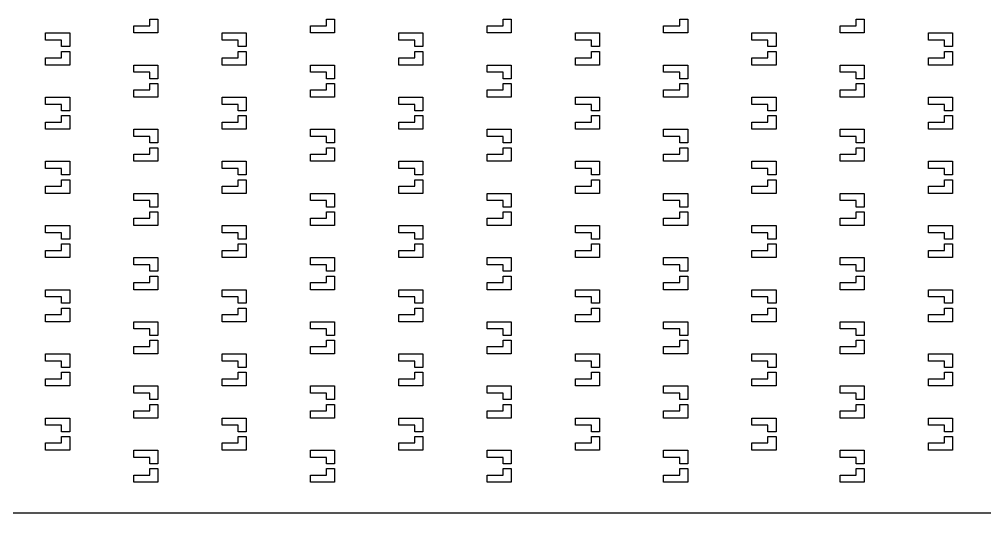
# Model space of a CAD drawing. Header units: millimetres. Extents: x 2102 to 86502, y 1818 to 64568.
# Drawn here: x 26348 to 26950, y 32254 to 32562 of the extents above; entities that cross this region are included whole.
import ezdxf

# ---------------------------------------------------------------- set-up
doc = ezdxf.new("R2010")
doc.units = ezdxf.units.MM
doc.layers.add('Layer-2', color=3, linetype='Continuous')

msp = doc.modelspace()

# ---------------------------------------------------------------- linework, layer by layer
at = {"layer": 'Layer-2'}
for p, q in [((26429.55, 32557.97), (26429.55, 32561.97)), ((26429.55, 32561.97), (26434.55, 32561.97)), ((26434.55, 32561.97), (26434.55, 32553.47)), ((26539.55, 32557.97), (26539.55, 32561.97)), ((26539.55, 32561.97), (26544.55, 32561.97)), ((26544.55, 32561.97), (26544.55, 32553.47)), ((26649.55, 32557.97), (26649.55, 32561.97)), ((26649.55, 32561.97), (26654.55, 32561.97)), ((26654.55, 32561.97), (26654.55, 32553.47)), ((26759.55, 32557.97), (26759.55, 32561.97)), ((26759.55, 32561.97), (26764.55, 32561.97)), ((26764.55, 32561.97), (26764.55, 32553.47)), ((26869.55, 32557.97), (26869.55, 32561.97)), ((26869.55, 32561.97), (26874.55, 32561.97)), ((26874.55, 32561.97), (26874.55, 32553.47)), ((26364.55, 32553.47), (26379.55, 32553.47)), ((26364.55, 32548.97), (26364.55, 32553.47)), ((26379.55, 32553.47), (26379.55, 32544.97)), ((26419.55, 32557.97), (26429.55, 32557.97)), ((26419.55, 32553.47), (26419.55, 32557.97)), ((26434.55, 32553.47), (26419.55, 32553.47)), ((26474.55, 32553.47), (26489.55, 32553.47)), ((26474.55, 32548.97), (26474.55, 32553.47)), ((26489.55, 32553.47), (26489.55, 32544.97)), ((26529.55, 32557.97), (26539.55, 32557.97)), ((26529.55, 32553.47), (26529.55, 32557.97)), ((26544.55, 32553.47), (26529.55, 32553.47)), ((26584.55, 32553.47), (26599.55, 32553.47)), ((26584.55, 32548.97), (26584.55, 32553.47)), ((26599.55, 32553.47), (26599.55, 32544.97)), ((26639.55, 32557.97), (26649.55, 32557.97)), ((26639.55, 32553.47), (26639.55, 32557.97)), ((26654.55, 32553.47), (26639.55, 32553.47)), ((26694.55, 32553.47), (26709.55, 32553.47)), ((26694.55, 32548.97), (26694.55, 32553.47)), ((26709.55, 32553.47), (26709.55, 32544.97)), ((26749.55, 32557.97), (26759.55, 32557.97)), ((26749.55, 32553.47), (26749.55, 32557.97)), ((26764.55, 32553.47), (26749.55, 32553.47)), ((26804.55, 32553.47), (26819.55, 32553.47)), ((26804.55, 32548.97), (26804.55, 32553.47)), ((26819.55, 32553.47), (26819.55, 32544.97)), ((26859.55, 32557.97), (26869.55, 32557.97)), ((26859.55, 32553.47), (26859.55, 32557.97)), ((26874.55, 32553.47), (26859.55, 32553.47)), ((26914.55, 32553.47), (26929.55, 32553.47)), ((26914.55, 32548.97), (26914.55, 32553.47)), ((26929.55, 32553.47), (26929.55, 32544.97)), ((26374.55, 32548.97), (26364.55, 32548.97)), ((26374.55, 32544.97), (26374.55, 32548.97)), ((26484.55, 32548.97), (26474.55, 32548.97)), ((26484.55, 32544.97), (26484.55, 32548.97)), ((26594.55, 32548.97), (26584.55, 32548.97)), ((26594.55, 32544.97), (26594.55, 32548.97)), ((26704.55, 32548.97), (26694.55, 32548.97)), ((26704.55, 32544.97), (26704.55, 32548.97)), ((26814.55, 32548.97), (26804.55, 32548.97)), ((26814.55, 32544.97), (26814.55, 32548.97)), ((26924.55, 32548.97), (26914.55, 32548.97)), ((26924.55, 32544.97), (26924.55, 32548.97)), ((26379.55, 32544.97), (26374.55, 32544.97)), ((26374.55, 32537.97), (26374.55, 32541.97)), ((26374.55, 32541.97), (26379.55, 32541.97)), ((26379.55, 32541.97), (26379.55, 32533.47)), ((26489.55, 32544.97), (26484.55, 32544.97)), ((26484.55, 32537.97), (26484.55, 32541.97)), ((26484.55, 32541.97), (26489.55, 32541.97)), ((26489.55, 32541.97), (26489.55, 32533.47)), ((26599.55, 32544.97), (26594.55, 32544.97)), ((26594.55, 32537.97), (26594.55, 32541.97)), ((26594.55, 32541.97), (26599.55, 32541.97)), ((26599.55, 32541.97), (26599.55, 32533.47)), ((26709.55, 32544.97), (26704.55, 32544.97)), ((26704.55, 32537.97), (26704.55, 32541.97)), ((26704.55, 32541.97), (26709.55, 32541.97)), ((26709.55, 32541.97), (26709.55, 32533.47)), ((26819.55, 32544.97), (26814.55, 32544.97)), ((26814.55, 32537.97), (26814.55, 32541.97)), ((26814.55, 32541.97), (26819.55, 32541.97)), ((26819.55, 32541.97), (26819.55, 32533.47)), ((26929.55, 32544.97), (26924.55, 32544.97)), ((26924.55, 32537.97), (26924.55, 32541.97)), ((26924.55, 32541.97), (26929.55, 32541.97)), ((26929.55, 32541.97), (26929.55, 32533.47)), ((26364.55, 32537.97), (26374.55, 32537.97)), ((26364.55, 32533.47), (26364.55, 32537.97)), ((26474.55, 32537.97), (26484.55, 32537.97)), ((26474.55, 32533.47), (26474.55, 32537.97)), ((26584.55, 32537.97), (26594.55, 32537.97)), ((26584.55, 32533.47), (26584.55, 32537.97)), ((26694.55, 32537.97), (26704.55, 32537.97)), ((26694.55, 32533.47), (26694.55, 32537.97)), ((26804.55, 32537.97), (26814.55, 32537.97)), ((26804.55, 32533.47), (26804.55, 32537.97)), ((26914.55, 32537.97), (26924.55, 32537.97)), ((26914.55, 32533.47), (26914.55, 32537.97)), ((26379.55, 32533.47), (26364.55, 32533.47)), ((26419.55, 32533.47), (26434.55, 32533.47)), ((26419.55, 32528.97), (26419.55, 32533.47)), ((26429.55, 32528.97), (26419.55, 32528.97)), ((26429.55, 32524.97), (26429.55, 32528.97)), ((26434.55, 32533.47), (26434.55, 32524.97)), ((26489.55, 32533.47), (26474.55, 32533.47)), ((26529.55, 32533.47), (26544.55, 32533.47)), ((26529.55, 32528.97), (26529.55, 32533.47)), ((26539.55, 32528.97), (26529.55, 32528.97)), ((26539.55, 32524.97), (26539.55, 32528.97)), ((26544.55, 32533.47), (26544.55, 32524.97)), ((26599.55, 32533.47), (26584.55, 32533.47)), ((26639.55, 32533.47), (26654.55, 32533.47)), ((26639.55, 32528.97), (26639.55, 32533.47)), ((26649.55, 32528.97), (26639.55, 32528.97)), ((26649.55, 32524.97), (26649.55, 32528.97)), ((26654.55, 32533.47), (26654.55, 32524.97)), ((26709.55, 32533.47), (26694.55, 32533.47)), ((26749.55, 32533.47), (26764.55, 32533.47)), ((26749.55, 32528.97), (26749.55, 32533.47)), ((26759.55, 32528.97), (26749.55, 32528.97)), ((26759.55, 32524.97), (26759.55, 32528.97)), ((26764.55, 32533.47), (26764.55, 32524.97)), ((26819.55, 32533.47), (26804.55, 32533.47)), ((26859.55, 32533.47), (26874.55, 32533.47)), ((26859.55, 32528.97), (26859.55, 32533.47)), ((26869.55, 32528.97), (26859.55, 32528.97)), ((26869.55, 32524.97), (26869.55, 32528.97)), ((26874.55, 32533.47), (26874.55, 32524.97)), ((26929.55, 32533.47), (26914.55, 32533.47)), ((26434.55, 32524.97), (26429.55, 32524.97)), ((26544.55, 32524.97), (26539.55, 32524.97)), ((26654.55, 32524.97), (26649.55, 32524.97)), ((26764.55, 32524.97), (26759.55, 32524.97)), ((26874.55, 32524.97), (26869.55, 32524.97)), ((26419.55, 32517.97), (26429.55, 32517.97)), ((26419.55, 32513.47), (26419.55, 32517.97)), ((26429.55, 32517.97), (26429.55, 32521.97)), ((26429.55, 32521.97), (26434.55, 32521.97)), ((26434.55, 32521.97), (26434.55, 32513.47)), ((26529.55, 32517.97), (26539.55, 32517.97)), ((26529.55, 32513.47), (26529.55, 32517.97)), ((26539.55, 32517.97), (26539.55, 32521.97)), ((26539.55, 32521.97), (26544.55, 32521.97)), ((26544.55, 32521.97), (26544.55, 32513.47)), ((26639.55, 32517.97), (26649.55, 32517.97)), ((26639.55, 32513.47), (26639.55, 32517.97)), ((26649.55, 32517.97), (26649.55, 32521.97)), ((26649.55, 32521.97), (26654.55, 32521.97)), ((26654.55, 32521.97), (26654.55, 32513.47)), ((26749.55, 32517.97), (26759.55, 32517.97)), ((26749.55, 32513.47), (26749.55, 32517.97)), ((26759.55, 32517.97), (26759.55, 32521.97)), ((26759.55, 32521.97), (26764.55, 32521.97)), ((26764.55, 32521.97), (26764.55, 32513.47)), ((26859.55, 32517.97), (26869.55, 32517.97)), ((26859.55, 32513.47), (26859.55, 32517.97)), ((26869.55, 32517.97), (26869.55, 32521.97)), ((26869.55, 32521.97), (26874.55, 32521.97)), ((26874.55, 32521.97), (26874.55, 32513.47)), ((26364.55, 32513.47), (26379.55, 32513.47)), ((26364.55, 32508.97), (26364.55, 32513.47)), ((26379.55, 32513.47), (26379.55, 32504.97)), ((26434.55, 32513.47), (26419.55, 32513.47)), ((26474.55, 32513.47), (26489.55, 32513.47)), ((26474.55, 32508.97), (26474.55, 32513.47)), ((26489.55, 32513.47), (26489.55, 32504.97)), ((26544.55, 32513.47), (26529.55, 32513.47)), ((26584.55, 32513.47), (26599.55, 32513.47)), ((26584.55, 32508.97), (26584.55, 32513.47)), ((26599.55, 32513.47), (26599.55, 32504.97)), ((26654.55, 32513.47), (26639.55, 32513.47)), ((26694.55, 32513.47), (26709.55, 32513.47)), ((26694.55, 32508.97), (26694.55, 32513.47)), ((26709.55, 32513.47), (26709.55, 32504.97)), ((26764.55, 32513.47), (26749.55, 32513.47)), ((26804.55, 32513.47), (26819.55, 32513.47)), ((26804.55, 32508.97), (26804.55, 32513.47)), ((26819.55, 32513.47), (26819.55, 32504.97)), ((26874.55, 32513.47), (26859.55, 32513.47)), ((26914.55, 32513.47), (26929.55, 32513.47)), ((26914.55, 32508.97), (26914.55, 32513.47)), ((26929.55, 32513.47), (26929.55, 32504.97)), ((26374.55, 32508.97), (26364.55, 32508.97)), ((26374.55, 32504.97), (26374.55, 32508.97)), ((26379.55, 32504.97), (26374.55, 32504.97)), ((26484.55, 32508.97), (26474.55, 32508.97)), ((26484.55, 32504.97), (26484.55, 32508.97)), ((26489.55, 32504.97), (26484.55, 32504.97)), ((26594.55, 32508.97), (26584.55, 32508.97)), ((26594.55, 32504.97), (26594.55, 32508.97)), ((26599.55, 32504.97), (26594.55, 32504.97)), ((26704.55, 32508.97), (26694.55, 32508.97)), ((26704.55, 32504.97), (26704.55, 32508.97)), ((26709.55, 32504.97), (26704.55, 32504.97)), ((26814.55, 32508.97), (26804.55, 32508.97)), ((26814.55, 32504.97), (26814.55, 32508.97)), ((26819.55, 32504.97), (26814.55, 32504.97)), ((26924.55, 32508.97), (26914.55, 32508.97)), ((26924.55, 32504.97), (26924.55, 32508.97)), ((26929.55, 32504.97), (26924.55, 32504.97)), ((26374.55, 32497.97), (26374.55, 32501.97)), ((26374.55, 32501.97), (26379.55, 32501.97)), ((26379.55, 32501.97), (26379.55, 32493.47)), ((26484.55, 32497.97), (26484.55, 32501.97)), ((26484.55, 32501.97), (26489.55, 32501.97)), ((26489.55, 32501.97), (26489.55, 32493.47)), ((26594.55, 32497.97), (26594.55, 32501.97)), ((26594.55, 32501.97), (26599.55, 32501.97)), ((26599.55, 32501.97), (26599.55, 32493.47)), ((26704.55, 32497.97), (26704.55, 32501.97)), ((26704.55, 32501.97), (26709.55, 32501.97)), ((26709.55, 32501.97), (26709.55, 32493.47)), ((26814.55, 32497.97), (26814.55, 32501.97)), ((26814.55, 32501.97), (26819.55, 32501.97)), ((26819.55, 32501.97), (26819.55, 32493.47)), ((26924.55, 32497.97), (26924.55, 32501.97)), ((26924.55, 32501.97), (26929.55, 32501.97)), ((26929.55, 32501.97), (26929.55, 32493.47)), ((26364.55, 32497.97), (26374.55, 32497.97)), ((26364.55, 32493.47), (26364.55, 32497.97)), ((26379.55, 32493.47), (26364.55, 32493.47)), ((26419.55, 32493.47), (26434.55, 32493.47)), ((26419.55, 32488.97), (26419.55, 32493.47)), ((26434.55, 32493.47), (26434.55, 32484.97)), ((26474.55, 32497.97), (26484.55, 32497.97)), ((26474.55, 32493.47), (26474.55, 32497.97)), ((26489.55, 32493.47), (26474.55, 32493.47)), ((26529.55, 32493.47), (26544.55, 32493.47)), ((26529.55, 32488.97), (26529.55, 32493.47)), ((26544.55, 32493.47), (26544.55, 32484.97)), ((26584.55, 32497.97), (26594.55, 32497.97)), ((26584.55, 32493.47), (26584.55, 32497.97)), ((26599.55, 32493.47), (26584.55, 32493.47)), ((26639.55, 32493.47), (26654.55, 32493.47)), ((26639.55, 32488.97), (26639.55, 32493.47)), ((26654.55, 32493.47), (26654.55, 32484.97)), ((26694.55, 32497.97), (26704.55, 32497.97)), ((26694.55, 32493.47), (26694.55, 32497.97)), ((26709.55, 32493.47), (26694.55, 32493.47)), ((26749.55, 32493.47), (26764.55, 32493.47)), ((26749.55, 32488.97), (26749.55, 32493.47)), ((26764.55, 32493.47), (26764.55, 32484.97)), ((26804.55, 32497.97), (26814.55, 32497.97)), ((26804.55, 32493.47), (26804.55, 32497.97)), ((26819.55, 32493.47), (26804.55, 32493.47)), ((26859.55, 32493.47), (26874.55, 32493.47)), ((26859.55, 32488.97), (26859.55, 32493.47)), ((26874.55, 32493.47), (26874.55, 32484.97)), ((26914.55, 32497.97), (26924.55, 32497.97)), ((26914.55, 32493.47), (26914.55, 32497.97)), ((26929.55, 32493.47), (26914.55, 32493.47)), ((26429.55, 32488.97), (26419.55, 32488.97)), ((26429.55, 32484.97), (26429.55, 32488.97)), ((26539.55, 32488.97), (26529.55, 32488.97)), ((26539.55, 32484.97), (26539.55, 32488.97)), ((26649.55, 32488.97), (26639.55, 32488.97)), ((26649.55, 32484.97), (26649.55, 32488.97)), ((26759.55, 32488.97), (26749.55, 32488.97)), ((26759.55, 32484.97), (26759.55, 32488.97)), ((26869.55, 32488.97), (26859.55, 32488.97)), ((26869.55, 32484.97), (26869.55, 32488.97)), ((26434.55, 32484.97), (26429.55, 32484.97)), ((26429.55, 32477.97), (26429.55, 32481.97)), ((26429.55, 32481.97), (26434.55, 32481.97)), ((26434.55, 32481.97), (26434.55, 32473.47)), ((26544.55, 32484.97), (26539.55, 32484.97)), ((26539.55, 32477.97), (26539.55, 32481.97)), ((26539.55, 32481.97), (26544.55, 32481.97)), ((26544.55, 32481.97), (26544.55, 32473.47)), ((26654.55, 32484.97), (26649.55, 32484.97)), ((26649.55, 32477.97), (26649.55, 32481.97)), ((26649.55, 32481.97), (26654.55, 32481.97)), ((26654.55, 32481.97), (26654.55, 32473.47)), ((26764.55, 32484.97), (26759.55, 32484.97)), ((26759.55, 32477.97), (26759.55, 32481.97)), ((26759.55, 32481.97), (26764.55, 32481.97)), ((26764.55, 32481.97), (26764.55, 32473.47)), ((26874.55, 32484.97), (26869.55, 32484.97)), ((26869.55, 32477.97), (26869.55, 32481.97)), ((26869.55, 32481.97), (26874.55, 32481.97)), ((26874.55, 32481.97), (26874.55, 32473.47)), ((26419.55, 32477.97), (26429.55, 32477.97)), ((26419.55, 32473.47), (26419.55, 32477.97)), ((26529.55, 32477.97), (26539.55, 32477.97)), ((26529.55, 32473.47), (26529.55, 32477.97)), ((26639.55, 32477.97), (26649.55, 32477.97)), ((26639.55, 32473.47), (26639.55, 32477.97)), ((26749.55, 32477.97), (26759.55, 32477.97)), ((26749.55, 32473.47), (26749.55, 32477.97)), ((26859.55, 32477.97), (26869.55, 32477.97)), ((26859.55, 32473.47), (26859.55, 32477.97)), ((26364.55, 32473.47), (26379.55, 32473.47)), ((26364.55, 32468.97), (26364.55, 32473.47)), ((26374.55, 32468.97), (26364.55, 32468.97)), ((26374.55, 32464.97), (26374.55, 32468.97)), ((26379.55, 32473.47), (26379.55, 32464.97)), ((26434.55, 32473.47), (26419.55, 32473.47)), ((26474.55, 32473.47), (26489.55, 32473.47)), ((26474.55, 32468.97), (26474.55, 32473.47)), ((26484.55, 32468.97), (26474.55, 32468.97)), ((26484.55, 32464.97), (26484.55, 32468.97)), ((26489.55, 32473.47), (26489.55, 32464.97)), ((26544.55, 32473.47), (26529.55, 32473.47)), ((26584.55, 32473.47), (26599.55, 32473.47)), ((26584.55, 32468.97), (26584.55, 32473.47)), ((26594.55, 32468.97), (26584.55, 32468.97)), ((26594.55, 32464.97), (26594.55, 32468.97)), ((26599.55, 32473.47), (26599.55, 32464.97)), ((26654.55, 32473.47), (26639.55, 32473.47)), ((26694.55, 32473.47), (26709.55, 32473.47)), ((26694.55, 32468.97), (26694.55, 32473.47)), ((26704.55, 32468.97), (26694.55, 32468.97)), ((26704.55, 32464.97), (26704.55, 32468.97)), ((26709.55, 32473.47), (26709.55, 32464.97)), ((26764.55, 32473.47), (26749.55, 32473.47)), ((26804.55, 32473.47), (26819.55, 32473.47)), ((26804.55, 32468.97), (26804.55, 32473.47)), ((26814.55, 32468.97), (26804.55, 32468.97)), ((26814.55, 32464.97), (26814.55, 32468.97)), ((26819.55, 32473.47), (26819.55, 32464.97)), ((26874.55, 32473.47), (26859.55, 32473.47)), ((26914.55, 32473.47), (26929.55, 32473.47)), ((26914.55, 32468.97), (26914.55, 32473.47)), ((26924.55, 32468.97), (26914.55, 32468.97)), ((26924.55, 32464.97), (26924.55, 32468.97)), ((26929.55, 32473.47), (26929.55, 32464.97)), ((26379.55, 32464.97), (26374.55, 32464.97)), ((26489.55, 32464.97), (26484.55, 32464.97)), ((26599.55, 32464.97), (26594.55, 32464.97)), ((26709.55, 32464.97), (26704.55, 32464.97)), ((26819.55, 32464.97), (26814.55, 32464.97)), ((26929.55, 32464.97), (26924.55, 32464.97)), ((26364.55, 32457.97), (26374.55, 32457.97)), ((26364.55, 32453.47), (26364.55, 32457.97)), ((26374.55, 32457.97), (26374.55, 32461.97)), ((26374.55, 32461.97), (26379.55, 32461.97)), ((26379.55, 32461.97), (26379.55, 32453.47)), ((26474.55, 32457.97), (26484.55, 32457.97)), ((26474.55, 32453.47), (26474.55, 32457.97)), ((26484.55, 32457.97), (26484.55, 32461.97)), ((26484.55, 32461.97), (26489.55, 32461.97)), ((26489.55, 32461.97), (26489.55, 32453.47)), ((26584.55, 32457.97), (26594.55, 32457.97)), ((26584.55, 32453.47), (26584.55, 32457.97)), ((26594.55, 32457.97), (26594.55, 32461.97)), ((26594.55, 32461.97), (26599.55, 32461.97)), ((26599.55, 32461.97), (26599.55, 32453.47)), ((26694.55, 32457.97), (26704.55, 32457.97)), ((26694.55, 32453.47), (26694.55, 32457.97)), ((26704.55, 32457.97), (26704.55, 32461.97)), ((26704.55, 32461.97), (26709.55, 32461.97)), ((26709.55, 32461.97), (26709.55, 32453.47)), ((26804.55, 32457.97), (26814.55, 32457.97)), ((26804.55, 32453.47), (26804.55, 32457.97)), ((26814.55, 32457.97), (26814.55, 32461.97)), ((26814.55, 32461.97), (26819.55, 32461.97)), ((26819.55, 32461.97), (26819.55, 32453.47)), ((26914.55, 32457.97), (26924.55, 32457.97)), ((26914.55, 32453.47), (26914.55, 32457.97)), ((26924.55, 32457.97), (26924.55, 32461.97)), ((26924.55, 32461.97), (26929.55, 32461.97)), ((26929.55, 32461.97), (26929.55, 32453.47)), ((26379.55, 32453.47), (26364.55, 32453.47)), ((26419.55, 32453.47), (26434.55, 32453.47)), ((26419.55, 32448.97), (26419.55, 32453.47)), ((26434.55, 32453.47), (26434.55, 32444.97)), ((26489.55, 32453.47), (26474.55, 32453.47)), ((26529.55, 32453.47), (26544.55, 32453.47)), ((26529.55, 32448.97), (26529.55, 32453.47)), ((26544.55, 32453.47), (26544.55, 32444.97)), ((26599.55, 32453.47), (26584.55, 32453.47)), ((26639.55, 32453.47), (26654.55, 32453.47)), ((26639.55, 32448.97), (26639.55, 32453.47)), ((26654.55, 32453.47), (26654.55, 32444.97)), ((26709.55, 32453.47), (26694.55, 32453.47)), ((26749.55, 32453.47), (26764.55, 32453.47)), ((26749.55, 32448.97), (26749.55, 32453.47)), ((26764.55, 32453.47), (26764.55, 32444.97)), ((26819.55, 32453.47), (26804.55, 32453.47)), ((26859.55, 32453.47), (26874.55, 32453.47)), ((26859.55, 32448.97), (26859.55, 32453.47)), ((26874.55, 32453.47), (26874.55, 32444.97)), ((26929.55, 32453.47), (26914.55, 32453.47)), ((26429.55, 32448.97), (26419.55, 32448.97)), ((26429.55, 32444.97), (26429.55, 32448.97)), ((26434.55, 32444.97), (26429.55, 32444.97)), ((26539.55, 32448.97), (26529.55, 32448.97)), ((26539.55, 32444.97), (26539.55, 32448.97)), ((26544.55, 32444.97), (26539.55, 32444.97)), ((26649.55, 32448.97), (26639.55, 32448.97)), ((26649.55, 32444.97), (26649.55, 32448.97)), ((26654.55, 32444.97), (26649.55, 32444.97)), ((26759.55, 32448.97), (26749.55, 32448.97)), ((26759.55, 32444.97), (26759.55, 32448.97)), ((26764.55, 32444.97), (26759.55, 32444.97)), ((26869.55, 32448.97), (26859.55, 32448.97)), ((26869.55, 32444.97), (26869.55, 32448.97)), ((26874.55, 32444.97), (26869.55, 32444.97)), ((26429.55, 32437.97), (26429.55, 32441.97)), ((26429.55, 32441.97), (26434.55, 32441.97)), ((26434.55, 32441.97), (26434.55, 32433.47)), ((26539.55, 32437.97), (26539.55, 32441.97)), ((26539.55, 32441.97), (26544.55, 32441.97)), ((26544.55, 32441.97), (26544.55, 32433.47)), ((26649.55, 32437.97), (26649.55, 32441.97)), ((26649.55, 32441.97), (26654.55, 32441.97)), ((26654.55, 32441.97), (26654.55, 32433.47)), ((26759.55, 32437.97), (26759.55, 32441.97)), ((26759.55, 32441.97), (26764.55, 32441.97)), ((26764.55, 32441.97), (26764.55, 32433.47)), ((26869.55, 32437.97), (26869.55, 32441.97)), ((26869.55, 32441.97), (26874.55, 32441.97)), ((26874.55, 32441.97), (26874.55, 32433.47)), ((26364.55, 32433.47), (26379.55, 32433.47)), ((26364.55, 32428.97), (26364.55, 32433.47)), ((26379.55, 32433.47), (26379.55, 32424.97)), ((26419.55, 32437.97), (26429.55, 32437.97)), ((26419.55, 32433.47), (26419.55, 32437.97)), ((26434.55, 32433.47), (26419.55, 32433.47)), ((26474.55, 32433.47), (26489.55, 32433.47)), ((26474.55, 32428.97), (26474.55, 32433.47)), ((26489.55, 32433.47), (26489.55, 32424.97)), ((26529.55, 32437.97), (26539.55, 32437.97)), ((26529.55, 32433.47), (26529.55, 32437.97)), ((26544.55, 32433.47), (26529.55, 32433.47)), ((26584.55, 32433.47), (26599.55, 32433.47)), ((26584.55, 32428.97), (26584.55, 32433.47)), ((26599.55, 32433.47), (26599.55, 32424.97)), ((26639.55, 32437.97), (26649.55, 32437.97)), ((26639.55, 32433.47), (26639.55, 32437.97)), ((26654.55, 32433.47), (26639.55, 32433.47)), ((26694.55, 32433.47), (26709.55, 32433.47)), ((26694.55, 32428.97), (26694.55, 32433.47)), ((26709.55, 32433.47), (26709.55, 32424.97)), ((26749.55, 32437.97), (26759.55, 32437.97)), ((26749.55, 32433.47), (26749.55, 32437.97)), ((26764.55, 32433.47), (26749.55, 32433.47)), ((26804.55, 32433.47), (26819.55, 32433.47)), ((26804.55, 32428.97), (26804.55, 32433.47)), ((26819.55, 32433.47), (26819.55, 32424.97)), ((26859.55, 32437.97), (26869.55, 32437.97)), ((26859.55, 32433.47), (26859.55, 32437.97)), ((26874.55, 32433.47), (26859.55, 32433.47)), ((26914.55, 32433.47), (26929.55, 32433.47)), ((26914.55, 32428.97), (26914.55, 32433.47)), ((26929.55, 32433.47), (26929.55, 32424.97)), ((26374.55, 32428.97), (26364.55, 32428.97)), ((26374.55, 32424.97), (26374.55, 32428.97)), ((26484.55, 32428.97), (26474.55, 32428.97)), ((26484.55, 32424.97), (26484.55, 32428.97)), ((26594.55, 32428.97), (26584.55, 32428.97)), ((26594.55, 32424.97), (26594.55, 32428.97)), ((26704.55, 32428.97), (26694.55, 32428.97)), ((26704.55, 32424.97), (26704.55, 32428.97)), ((26814.55, 32428.97), (26804.55, 32428.97)), ((26814.55, 32424.97), (26814.55, 32428.97)), ((26924.55, 32428.97), (26914.55, 32428.97)), ((26924.55, 32424.97), (26924.55, 32428.97)), ((26379.55, 32424.97), (26374.55, 32424.97)), ((26374.55, 32417.97), (26374.55, 32421.97)), ((26374.55, 32421.97), (26379.55, 32421.97)), ((26379.55, 32421.97), (26379.55, 32413.47)), ((26489.55, 32424.97), (26484.55, 32424.97)), ((26484.55, 32417.97), (26484.55, 32421.97)), ((26484.55, 32421.97), (26489.55, 32421.97)), ((26489.55, 32421.97), (26489.55, 32413.47)), ((26599.55, 32424.97), (26594.55, 32424.97)), ((26594.55, 32417.97), (26594.55, 32421.97)), ((26594.55, 32421.97), (26599.55, 32421.97)), ((26599.55, 32421.97), (26599.55, 32413.47)), ((26709.55, 32424.97), (26704.55, 32424.97)), ((26704.55, 32417.97), (26704.55, 32421.97)), ((26704.55, 32421.97), (26709.55, 32421.97)), ((26709.55, 32421.97), (26709.55, 32413.47)), ((26819.55, 32424.97), (26814.55, 32424.97)), ((26814.55, 32417.97), (26814.55, 32421.97)), ((26814.55, 32421.97), (26819.55, 32421.97)), ((26819.55, 32421.97), (26819.55, 32413.47)), ((26929.55, 32424.97), (26924.55, 32424.97)), ((26924.55, 32417.97), (26924.55, 32421.97)), ((26924.55, 32421.97), (26929.55, 32421.97)), ((26929.55, 32421.97), (26929.55, 32413.47)), ((26364.55, 32417.97), (26374.55, 32417.97)), ((26364.55, 32413.47), (26364.55, 32417.97)), ((26474.55, 32417.97), (26484.55, 32417.97)), ((26474.55, 32413.47), (26474.55, 32417.97)), ((26584.55, 32417.97), (26594.55, 32417.97)), ((26584.55, 32413.47), (26584.55, 32417.97)), ((26694.55, 32417.97), (26704.55, 32417.97)), ((26694.55, 32413.47), (26694.55, 32417.97)), ((26804.55, 32417.97), (26814.55, 32417.97)), ((26804.55, 32413.47), (26804.55, 32417.97)), ((26914.55, 32417.97), (26924.55, 32417.97)), ((26914.55, 32413.47), (26914.55, 32417.97)), ((26379.55, 32413.47), (26364.55, 32413.47)), ((26419.55, 32413.47), (26434.55, 32413.47)), ((26419.55, 32408.97), (26419.55, 32413.47)), ((26429.55, 32408.97), (26419.55, 32408.97)), ((26429.55, 32404.97), (26429.55, 32408.97)), ((26434.55, 32413.47), (26434.55, 32404.97)), ((26489.55, 32413.47), (26474.55, 32413.47)), ((26529.55, 32413.47), (26544.55, 32413.47)), ((26529.55, 32408.97), (26529.55, 32413.47)), ((26539.55, 32408.97), (26529.55, 32408.97)), ((26539.55, 32404.97), (26539.55, 32408.97)), ((26544.55, 32413.47), (26544.55, 32404.97)), ((26599.55, 32413.47), (26584.55, 32413.47)), ((26639.55, 32413.47), (26654.55, 32413.47)), ((26639.55, 32408.97), (26639.55, 32413.47)), ((26649.55, 32408.97), (26639.55, 32408.97)), ((26649.55, 32404.97), (26649.55, 32408.97)), ((26654.55, 32413.47), (26654.55, 32404.97)), ((26709.55, 32413.47), (26694.55, 32413.47)), ((26749.55, 32413.47), (26764.55, 32413.47)), ((26749.55, 32408.97), (26749.55, 32413.47)), ((26759.55, 32408.97), (26749.55, 32408.97)), ((26759.55, 32404.97), (26759.55, 32408.97)), ((26764.55, 32413.47), (26764.55, 32404.97)), ((26819.55, 32413.47), (26804.55, 32413.47)), ((26859.55, 32413.47), (26874.55, 32413.47)), ((26859.55, 32408.97), (26859.55, 32413.47)), ((26869.55, 32408.97), (26859.55, 32408.97)), ((26869.55, 32404.97), (26869.55, 32408.97)), ((26874.55, 32413.47), (26874.55, 32404.97)), ((26929.55, 32413.47), (26914.55, 32413.47)), ((26434.55, 32404.97), (26429.55, 32404.97)), ((26544.55, 32404.97), (26539.55, 32404.97)), ((26654.55, 32404.97), (26649.55, 32404.97)), ((26764.55, 32404.97), (26759.55, 32404.97)), ((26874.55, 32404.97), (26869.55, 32404.97)), ((26419.55, 32397.97), (26429.55, 32397.97)), ((26419.55, 32393.47), (26419.55, 32397.97)), ((26429.55, 32397.97), (26429.55, 32401.97)), ((26429.55, 32401.97), (26434.55, 32401.97)), ((26434.55, 32401.97), (26434.55, 32393.47)), ((26529.55, 32397.97), (26539.55, 32397.97)), ((26529.55, 32393.47), (26529.55, 32397.97)), ((26539.55, 32397.97), (26539.55, 32401.97)), ((26539.55, 32401.97), (26544.55, 32401.97)), ((26544.55, 32401.97), (26544.55, 32393.47)), ((26639.55, 32397.97), (26649.55, 32397.97)), ((26639.55, 32393.47), (26639.55, 32397.97)), ((26649.55, 32397.97), (26649.55, 32401.97)), ((26649.55, 32401.97), (26654.55, 32401.97)), ((26654.55, 32401.97), (26654.55, 32393.47)), ((26749.55, 32397.97), (26759.55, 32397.97)), ((26749.55, 32393.47), (26749.55, 32397.97)), ((26759.55, 32397.97), (26759.55, 32401.97)), ((26759.55, 32401.97), (26764.55, 32401.97)), ((26764.55, 32401.97), (26764.55, 32393.47)), ((26859.55, 32397.97), (26869.55, 32397.97)), ((26859.55, 32393.47), (26859.55, 32397.97)), ((26869.55, 32397.97), (26869.55, 32401.97)), ((26869.55, 32401.97), (26874.55, 32401.97)), ((26874.55, 32401.97), (26874.55, 32393.47)), ((26364.55, 32393.47), (26379.55, 32393.47)), ((26364.55, 32388.97), (26364.55, 32393.47)), ((26379.55, 32393.47), (26379.55, 32384.97)), ((26434.55, 32393.47), (26419.55, 32393.47)), ((26474.55, 32393.47), (26489.55, 32393.47)), ((26474.55, 32388.97), (26474.55, 32393.47)), ((26489.55, 32393.47), (26489.55, 32384.97)), ((26544.55, 32393.47), (26529.55, 32393.47)), ((26584.55, 32393.47), (26599.55, 32393.47)), ((26584.55, 32388.97), (26584.55, 32393.47)), ((26599.55, 32393.47), (26599.55, 32384.97)), ((26654.55, 32393.47), (26639.55, 32393.47)), ((26694.55, 32393.47), (26709.55, 32393.47)), ((26694.55, 32388.97), (26694.55, 32393.47)), ((26709.55, 32393.47), (26709.55, 32384.97)), ((26764.55, 32393.47), (26749.55, 32393.47)), ((26804.55, 32393.47), (26819.55, 32393.47)), ((26804.55, 32388.97), (26804.55, 32393.47)), ((26819.55, 32393.47), (26819.55, 32384.97)), ((26874.55, 32393.47), (26859.55, 32393.47)), ((26914.55, 32393.47), (26929.55, 32393.47)), ((26914.55, 32388.97), (26914.55, 32393.47)), ((26929.55, 32393.47), (26929.55, 32384.97)), ((26374.55, 32388.97), (26364.55, 32388.97)), ((26374.55, 32384.97), (26374.55, 32388.97)), ((26379.55, 32384.97), (26374.55, 32384.97)), ((26484.55, 32388.97), (26474.55, 32388.97)), ((26484.55, 32384.97), (26484.55, 32388.97)), ((26489.55, 32384.97), (26484.55, 32384.97)), ((26594.55, 32388.97), (26584.55, 32388.97)), ((26594.55, 32384.97), (26594.55, 32388.97)), ((26599.55, 32384.97), (26594.55, 32384.97)), ((26704.55, 32388.97), (26694.55, 32388.97)), ((26704.55, 32384.97), (26704.55, 32388.97)), ((26709.55, 32384.97), (26704.55, 32384.97)), ((26814.55, 32388.97), (26804.55, 32388.97)), ((26814.55, 32384.97), (26814.55, 32388.97)), ((26819.55, 32384.97), (26814.55, 32384.97)), ((26924.55, 32388.97), (26914.55, 32388.97)), ((26924.55, 32384.97), (26924.55, 32388.97)), ((26929.55, 32384.97), (26924.55, 32384.97)), ((26374.55, 32377.97), (26374.55, 32381.97)), ((26374.55, 32381.97), (26379.55, 32381.97)), ((26379.55, 32381.97), (26379.55, 32373.47)), ((26484.55, 32377.97), (26484.55, 32381.97)), ((26484.55, 32381.97), (26489.55, 32381.97)), ((26489.55, 32381.97), (26489.55, 32373.47)), ((26594.55, 32377.97), (26594.55, 32381.97)), ((26594.55, 32381.97), (26599.55, 32381.97)), ((26599.55, 32381.97), (26599.55, 32373.47)), ((26704.55, 32377.97), (26704.55, 32381.97)), ((26704.55, 32381.97), (26709.55, 32381.97)), ((26709.55, 32381.97), (26709.55, 32373.47)), ((26814.55, 32377.97), (26814.55, 32381.97)), ((26814.55, 32381.97), (26819.55, 32381.97)), ((26819.55, 32381.97), (26819.55, 32373.47)), ((26924.55, 32377.97), (26924.55, 32381.97)), ((26924.55, 32381.97), (26929.55, 32381.97)), ((26929.55, 32381.97), (26929.55, 32373.47)), ((26364.55, 32377.97), (26374.55, 32377.97)), ((26364.55, 32373.47), (26364.55, 32377.97)), ((26379.55, 32373.47), (26364.55, 32373.47)), ((26419.55, 32373.47), (26434.55, 32373.47)), ((26419.55, 32368.97), (26419.55, 32373.47)), ((26434.55, 32373.47), (26434.55, 32364.97)), ((26474.55, 32377.97), (26484.55, 32377.97)), ((26474.55, 32373.47), (26474.55, 32377.97)), ((26489.55, 32373.47), (26474.55, 32373.47)), ((26529.55, 32373.47), (26544.55, 32373.47)), ((26529.55, 32368.97), (26529.55, 32373.47)), ((26544.55, 32373.47), (26544.55, 32364.97)), ((26584.55, 32377.97), (26594.55, 32377.97)), ((26584.55, 32373.47), (26584.55, 32377.97)), ((26599.55, 32373.47), (26584.55, 32373.47)), ((26639.55, 32373.47), (26654.55, 32373.47)), ((26639.55, 32368.97), (26639.55, 32373.47)), ((26654.55, 32373.47), (26654.55, 32364.97)), ((26694.55, 32377.97), (26704.55, 32377.97)), ((26694.55, 32373.47), (26694.55, 32377.97)), ((26709.55, 32373.47), (26694.55, 32373.47)), ((26749.55, 32373.47), (26764.55, 32373.47)), ((26749.55, 32368.97), (26749.55, 32373.47)), ((26764.55, 32373.47), (26764.55, 32364.97)), ((26804.55, 32377.97), (26814.55, 32377.97)), ((26804.55, 32373.47), (26804.55, 32377.97)), ((26819.55, 32373.47), (26804.55, 32373.47)), ((26859.55, 32373.47), (26874.55, 32373.47)), ((26859.55, 32368.97), (26859.55, 32373.47)), ((26874.55, 32373.47), (26874.55, 32364.97)), ((26914.55, 32377.97), (26924.55, 32377.97)), ((26914.55, 32373.47), (26914.55, 32377.97)), ((26929.55, 32373.47), (26914.55, 32373.47)), ((26429.55, 32368.97), (26419.55, 32368.97)), ((26429.55, 32364.97), (26429.55, 32368.97)), ((26539.55, 32368.97), (26529.55, 32368.97)), ((26539.55, 32364.97), (26539.55, 32368.97)), ((26649.55, 32368.97), (26639.55, 32368.97)), ((26649.55, 32364.97), (26649.55, 32368.97)), ((26759.55, 32368.97), (26749.55, 32368.97)), ((26759.55, 32364.97), (26759.55, 32368.97)), ((26869.55, 32368.97), (26859.55, 32368.97)), ((26869.55, 32364.97), (26869.55, 32368.97)), ((26434.55, 32364.97), (26429.55, 32364.97)), ((26429.55, 32357.97), (26429.55, 32361.97)), ((26429.55, 32361.97), (26434.55, 32361.97)), ((26434.55, 32361.97), (26434.55, 32353.47)), ((26544.55, 32364.97), (26539.55, 32364.97)), ((26539.55, 32357.97), (26539.55, 32361.97)), ((26539.55, 32361.97), (26544.55, 32361.97)), ((26544.55, 32361.97), (26544.55, 32353.47)), ((26654.55, 32364.97), (26649.55, 32364.97)), ((26649.55, 32357.97), (26649.55, 32361.97)), ((26649.55, 32361.97), (26654.55, 32361.97)), ((26654.55, 32361.97), (26654.55, 32353.47)), ((26764.55, 32364.97), (26759.55, 32364.97)), ((26759.55, 32357.97), (26759.55, 32361.97)), ((26759.55, 32361.97), (26764.55, 32361.97)), ((26764.55, 32361.97), (26764.55, 32353.47)), ((26874.55, 32364.97), (26869.55, 32364.97)), ((26869.55, 32357.97), (26869.55, 32361.97)), ((26869.55, 32361.97), (26874.55, 32361.97)), ((26874.55, 32361.97), (26874.55, 32353.47)), ((26419.55, 32357.97), (26429.55, 32357.97)), ((26419.55, 32353.47), (26419.55, 32357.97)), ((26529.55, 32357.97), (26539.55, 32357.97)), ((26529.55, 32353.47), (26529.55, 32357.97)), ((26639.55, 32357.97), (26649.55, 32357.97)), ((26639.55, 32353.47), (26639.55, 32357.97)), ((26749.55, 32357.97), (26759.55, 32357.97)), ((26749.55, 32353.47), (26749.55, 32357.97)), ((26859.55, 32357.97), (26869.55, 32357.97)), ((26859.55, 32353.47), (26859.55, 32357.97)), ((26364.55, 32353.47), (26379.55, 32353.47)), ((26364.55, 32348.97), (26364.55, 32353.47)), ((26374.55, 32348.97), (26364.55, 32348.97)), ((26374.55, 32344.97), (26374.55, 32348.97)), ((26379.55, 32353.47), (26379.55, 32344.97)), ((26434.55, 32353.47), (26419.55, 32353.47)), ((26474.55, 32353.47), (26489.55, 32353.47)), ((26474.55, 32348.97), (26474.55, 32353.47)), ((26484.55, 32348.97), (26474.55, 32348.97)), ((26484.55, 32344.97), (26484.55, 32348.97)), ((26489.55, 32353.47), (26489.55, 32344.97)), ((26544.55, 32353.47), (26529.55, 32353.47)), ((26584.55, 32353.47), (26599.55, 32353.47)), ((26584.55, 32348.97), (26584.55, 32353.47)), ((26594.55, 32348.97), (26584.55, 32348.97)), ((26594.55, 32344.97), (26594.55, 32348.97)), ((26599.55, 32353.47), (26599.55, 32344.97)), ((26654.55, 32353.47), (26639.55, 32353.47)), ((26694.55, 32353.47), (26709.55, 32353.47)), ((26694.55, 32348.97), (26694.55, 32353.47)), ((26704.55, 32348.97), (26694.55, 32348.97)), ((26704.55, 32344.97), (26704.55, 32348.97)), ((26709.55, 32353.47), (26709.55, 32344.97)), ((26764.55, 32353.47), (26749.55, 32353.47)), ((26804.55, 32353.47), (26819.55, 32353.47)), ((26804.55, 32348.97), (26804.55, 32353.47)), ((26814.55, 32348.97), (26804.55, 32348.97)), ((26814.55, 32344.97), (26814.55, 32348.97)), ((26819.55, 32353.47), (26819.55, 32344.97)), ((26874.55, 32353.47), (26859.55, 32353.47)), ((26914.55, 32353.47), (26929.55, 32353.47)), ((26914.55, 32348.97), (26914.55, 32353.47)), ((26924.55, 32348.97), (26914.55, 32348.97)), ((26924.55, 32344.97), (26924.55, 32348.97)), ((26929.55, 32353.47), (26929.55, 32344.97)), ((26379.55, 32344.97), (26374.55, 32344.97)), ((26489.55, 32344.97), (26484.55, 32344.97)), ((26599.55, 32344.97), (26594.55, 32344.97)), ((26709.55, 32344.97), (26704.55, 32344.97)), ((26819.55, 32344.97), (26814.55, 32344.97)), ((26929.55, 32344.97), (26924.55, 32344.97)), ((26364.55, 32337.97), (26374.55, 32337.97)), ((26364.55, 32333.47), (26364.55, 32337.97)), ((26374.55, 32337.97), (26374.55, 32341.97)), ((26374.55, 32341.97), (26379.55, 32341.97)), ((26379.55, 32341.97), (26379.55, 32333.47)), ((26474.55, 32337.97), (26484.55, 32337.97)), ((26474.55, 32333.47), (26474.55, 32337.97)), ((26484.55, 32337.97), (26484.55, 32341.97)), ((26484.55, 32341.97), (26489.55, 32341.97)), ((26489.55, 32341.97), (26489.55, 32333.47)), ((26584.55, 32337.97), (26594.55, 32337.97)), ((26584.55, 32333.47), (26584.55, 32337.97)), ((26594.55, 32337.97), (26594.55, 32341.97)), ((26594.55, 32341.97), (26599.55, 32341.97)), ((26599.55, 32341.97), (26599.55, 32333.47)), ((26694.55, 32337.97), (26704.55, 32337.97)), ((26694.55, 32333.47), (26694.55, 32337.97)), ((26704.55, 32337.97), (26704.55, 32341.97)), ((26704.55, 32341.97), (26709.55, 32341.97)), ((26709.55, 32341.97), (26709.55, 32333.47)), ((26804.55, 32337.97), (26814.55, 32337.97)), ((26804.55, 32333.47), (26804.55, 32337.97)), ((26814.55, 32337.97), (26814.55, 32341.97)), ((26814.55, 32341.97), (26819.55, 32341.97)), ((26819.55, 32341.97), (26819.55, 32333.47)), ((26914.55, 32337.97), (26924.55, 32337.97)), ((26914.55, 32333.47), (26914.55, 32337.97)), ((26924.55, 32337.97), (26924.55, 32341.97)), ((26924.55, 32341.97), (26929.55, 32341.97)), ((26929.55, 32341.97), (26929.55, 32333.47)), ((26379.55, 32333.47), (26364.55, 32333.47)), ((26419.55, 32333.47), (26434.55, 32333.47)), ((26419.55, 32328.97), (26419.55, 32333.47)), ((26434.55, 32333.47), (26434.55, 32324.97)), ((26489.55, 32333.47), (26474.55, 32333.47)), ((26529.55, 32333.47), (26544.55, 32333.47)), ((26529.55, 32328.97), (26529.55, 32333.47)), ((26544.55, 32333.47), (26544.55, 32324.97)), ((26599.55, 32333.47), (26584.55, 32333.47)), ((26639.55, 32333.47), (26654.55, 32333.47)), ((26639.55, 32328.97), (26639.55, 32333.47)), ((26654.55, 32333.47), (26654.55, 32324.97)), ((26709.55, 32333.47), (26694.55, 32333.47)), ((26749.55, 32333.47), (26764.55, 32333.47)), ((26749.55, 32328.97), (26749.55, 32333.47)), ((26764.55, 32333.47), (26764.55, 32324.97)), ((26819.55, 32333.47), (26804.55, 32333.47)), ((26859.55, 32333.47), (26874.55, 32333.47)), ((26859.55, 32328.97), (26859.55, 32333.47)), ((26874.55, 32333.47), (26874.55, 32324.97)), ((26929.55, 32333.47), (26914.55, 32333.47)), ((26429.55, 32328.97), (26419.55, 32328.97)), ((26429.55, 32324.97), (26429.55, 32328.97)), ((26434.55, 32324.97), (26429.55, 32324.97)), ((26539.55, 32328.97), (26529.55, 32328.97)), ((26539.55, 32324.97), (26539.55, 32328.97)), ((26544.55, 32324.97), (26539.55, 32324.97)), ((26649.55, 32328.97), (26639.55, 32328.97)), ((26649.55, 32324.97), (26649.55, 32328.97)), ((26654.55, 32324.97), (26649.55, 32324.97)), ((26759.55, 32328.97), (26749.55, 32328.97)), ((26759.55, 32324.97), (26759.55, 32328.97)), ((26764.55, 32324.97), (26759.55, 32324.97)), ((26869.55, 32328.97), (26859.55, 32328.97)), ((26869.55, 32324.97), (26869.55, 32328.97)), ((26874.55, 32324.97), (26869.55, 32324.97)), ((26429.55, 32317.97), (26429.55, 32321.97)), ((26429.55, 32321.97), (26434.55, 32321.97)), ((26434.55, 32321.97), (26434.55, 32313.47)), ((26539.55, 32317.97), (26539.55, 32321.97)), ((26539.55, 32321.97), (26544.55, 32321.97)), ((26544.55, 32321.97), (26544.55, 32313.47)), ((26649.55, 32317.97), (26649.55, 32321.97)), ((26649.55, 32321.97), (26654.55, 32321.97)), ((26654.55, 32321.97), (26654.55, 32313.47)), ((26759.55, 32317.97), (26759.55, 32321.97)), ((26759.55, 32321.97), (26764.55, 32321.97)), ((26764.55, 32321.97), (26764.55, 32313.47)), ((26869.55, 32317.97), (26869.55, 32321.97)), ((26869.55, 32321.97), (26874.55, 32321.97)), ((26874.55, 32321.97), (26874.55, 32313.47)), ((26364.55, 32313.47), (26379.55, 32313.47)), ((26364.55, 32308.97), (26364.55, 32313.47)), ((26379.55, 32313.47), (26379.55, 32304.97)), ((26419.55, 32317.97), (26429.55, 32317.97)), ((26419.55, 32313.47), (26419.55, 32317.97)), ((26434.55, 32313.47), (26419.55, 32313.47)), ((26474.55, 32313.47), (26489.55, 32313.47)), ((26474.55, 32308.97), (26474.55, 32313.47)), ((26489.55, 32313.47), (26489.55, 32304.97)), ((26529.55, 32317.97), (26539.55, 32317.97)), ((26529.55, 32313.47), (26529.55, 32317.97)), ((26544.55, 32313.47), (26529.55, 32313.47)), ((26584.55, 32313.47), (26599.55, 32313.47)), ((26584.55, 32308.97), (26584.55, 32313.47)), ((26599.55, 32313.47), (26599.55, 32304.97)), ((26639.55, 32317.97), (26649.55, 32317.97)), ((26639.55, 32313.47), (26639.55, 32317.97)), ((26654.55, 32313.47), (26639.55, 32313.47)), ((26694.55, 32313.47), (26709.55, 32313.47)), ((26694.55, 32308.97), (26694.55, 32313.47)), ((26709.55, 32313.47), (26709.55, 32304.97)), ((26749.55, 32317.97), (26759.55, 32317.97)), ((26749.55, 32313.47), (26749.55, 32317.97)), ((26764.55, 32313.47), (26749.55, 32313.47)), ((26804.55, 32313.47), (26819.55, 32313.47)), ((26804.55, 32308.97), (26804.55, 32313.47)), ((26819.55, 32313.47), (26819.55, 32304.97)), ((26859.55, 32317.97), (26869.55, 32317.97)), ((26859.55, 32313.47), (26859.55, 32317.97)), ((26874.55, 32313.47), (26859.55, 32313.47)), ((26914.55, 32313.47), (26929.55, 32313.47)), ((26914.55, 32308.97), (26914.55, 32313.47)), ((26929.55, 32313.47), (26929.55, 32304.97)), ((26374.55, 32308.97), (26364.55, 32308.97)), ((26374.55, 32304.97), (26374.55, 32308.97)), ((26484.55, 32308.97), (26474.55, 32308.97)), ((26484.55, 32304.97), (26484.55, 32308.97)), ((26594.55, 32308.97), (26584.55, 32308.97)), ((26594.55, 32304.97), (26594.55, 32308.97)), ((26704.55, 32308.97), (26694.55, 32308.97)), ((26704.55, 32304.97), (26704.55, 32308.97)), ((26814.55, 32308.97), (26804.55, 32308.97)), ((26814.55, 32304.97), (26814.55, 32308.97)), ((26924.55, 32308.97), (26914.55, 32308.97)), ((26924.55, 32304.97), (26924.55, 32308.97)), ((26379.55, 32304.97), (26374.55, 32304.97)), ((26374.55, 32297.97), (26374.55, 32301.97)), ((26374.55, 32301.97), (26379.55, 32301.97)), ((26379.55, 32301.97), (26379.55, 32293.47)), ((26489.55, 32304.97), (26484.55, 32304.97)), ((26484.55, 32297.97), (26484.55, 32301.97)), ((26484.55, 32301.97), (26489.55, 32301.97)), ((26489.55, 32301.97), (26489.55, 32293.47)), ((26599.55, 32304.97), (26594.55, 32304.97)), ((26594.55, 32297.97), (26594.55, 32301.97)), ((26594.55, 32301.97), (26599.55, 32301.97)), ((26599.55, 32301.97), (26599.55, 32293.47)), ((26709.55, 32304.97), (26704.55, 32304.97)), ((26704.55, 32297.97), (26704.55, 32301.97)), ((26704.55, 32301.97), (26709.55, 32301.97)), ((26709.55, 32301.97), (26709.55, 32293.47)), ((26819.55, 32304.97), (26814.55, 32304.97)), ((26814.55, 32297.97), (26814.55, 32301.97)), ((26814.55, 32301.97), (26819.55, 32301.97)), ((26819.55, 32301.97), (26819.55, 32293.47)), ((26929.55, 32304.97), (26924.55, 32304.97)), ((26924.55, 32297.97), (26924.55, 32301.97)), ((26924.55, 32301.97), (26929.55, 32301.97)), ((26929.55, 32301.97), (26929.55, 32293.47)), ((26364.55, 32297.97), (26374.55, 32297.97)), ((26364.55, 32293.47), (26364.55, 32297.97)), ((26474.55, 32297.97), (26484.55, 32297.97)), ((26474.55, 32293.47), (26474.55, 32297.97)), ((26584.55, 32297.97), (26594.55, 32297.97)), ((26584.55, 32293.47), (26584.55, 32297.97)), ((26694.55, 32297.97), (26704.55, 32297.97)), ((26694.55, 32293.47), (26694.55, 32297.97)), ((26804.55, 32297.97), (26814.55, 32297.97)), ((26804.55, 32293.47), (26804.55, 32297.97)), ((26914.55, 32297.97), (26924.55, 32297.97)), ((26914.55, 32293.47), (26914.55, 32297.97)), ((26379.55, 32293.47), (26364.55, 32293.47)), ((26419.55, 32293.47), (26434.55, 32293.47)), ((26419.55, 32288.97), (26419.55, 32293.47)), ((26429.55, 32288.97), (26419.55, 32288.97)), ((26429.55, 32284.97), (26429.55, 32288.97)), ((26434.55, 32293.47), (26434.55, 32284.97)), ((26489.55, 32293.47), (26474.55, 32293.47)), ((26529.55, 32293.47), (26544.55, 32293.47)), ((26529.55, 32288.97), (26529.55, 32293.47)), ((26539.55, 32288.97), (26529.55, 32288.97)), ((26539.55, 32284.97), (26539.55, 32288.97)), ((26544.55, 32293.47), (26544.55, 32284.97)), ((26599.55, 32293.47), (26584.55, 32293.47)), ((26639.55, 32293.47), (26654.55, 32293.47)), ((26639.55, 32288.97), (26639.55, 32293.47)), ((26649.55, 32288.97), (26639.55, 32288.97)), ((26649.55, 32284.97), (26649.55, 32288.97)), ((26654.55, 32293.47), (26654.55, 32284.97)), ((26709.55, 32293.47), (26694.55, 32293.47)), ((26749.55, 32293.47), (26764.55, 32293.47)), ((26749.55, 32288.97), (26749.55, 32293.47)), ((26759.55, 32288.97), (26749.55, 32288.97)), ((26759.55, 32284.97), (26759.55, 32288.97)), ((26764.55, 32293.47), (26764.55, 32284.97)), ((26819.55, 32293.47), (26804.55, 32293.47)), ((26859.55, 32293.47), (26874.55, 32293.47)), ((26859.55, 32288.97), (26859.55, 32293.47)), ((26869.55, 32288.97), (26859.55, 32288.97)), ((26869.55, 32284.97), (26869.55, 32288.97)), ((26874.55, 32293.47), (26874.55, 32284.97)), ((26929.55, 32293.47), (26914.55, 32293.47)), ((26434.55, 32284.97), (26429.55, 32284.97)), ((26544.55, 32284.97), (26539.55, 32284.97)), ((26654.55, 32284.97), (26649.55, 32284.97)), ((26764.55, 32284.97), (26759.55, 32284.97)), ((26874.55, 32284.97), (26869.55, 32284.97)), ((26419.55, 32277.97), (26429.55, 32277.97)), ((26419.55, 32273.47), (26419.55, 32277.97)), ((26429.55, 32277.97), (26429.55, 32281.97)), ((26429.55, 32281.97), (26434.55, 32281.97)), ((26434.55, 32281.97), (26434.55, 32273.47)), ((26529.55, 32277.97), (26539.55, 32277.97)), ((26529.55, 32273.47), (26529.55, 32277.97)), ((26539.55, 32277.97), (26539.55, 32281.97)), ((26539.55, 32281.97), (26544.55, 32281.97)), ((26544.55, 32281.97), (26544.55, 32273.47)), ((26639.55, 32277.97), (26649.55, 32277.97)), ((26639.55, 32273.47), (26639.55, 32277.97)), ((26649.55, 32277.97), (26649.55, 32281.97)), ((26649.55, 32281.97), (26654.55, 32281.97)), ((26654.55, 32281.97), (26654.55, 32273.47)), ((26749.55, 32277.97), (26759.55, 32277.97)), ((26749.55, 32273.47), (26749.55, 32277.97)), ((26759.55, 32277.97), (26759.55, 32281.97)), ((26759.55, 32281.97), (26764.55, 32281.97)), ((26764.55, 32281.97), (26764.55, 32273.47)), ((26859.55, 32277.97), (26869.55, 32277.97)), ((26859.55, 32273.47), (26859.55, 32277.97)), ((26869.55, 32277.97), (26869.55, 32281.97)), ((26869.55, 32281.97), (26874.55, 32281.97)), ((26874.55, 32281.97), (26874.55, 32273.47)), ((26434.55, 32273.47), (26419.55, 32273.47)), ((26544.55, 32273.47), (26529.55, 32273.47)), ((26654.55, 32273.47), (26639.55, 32273.47)), ((26764.55, 32273.47), (26749.55, 32273.47)), ((26874.55, 32273.47), (26859.55, 32273.47)), ((23387.72, 32254.84), (30017.7, 32253.86))]:
    msp.add_line(p, q, dxfattribs=at)

doc.saveas('drawing.dxf')
